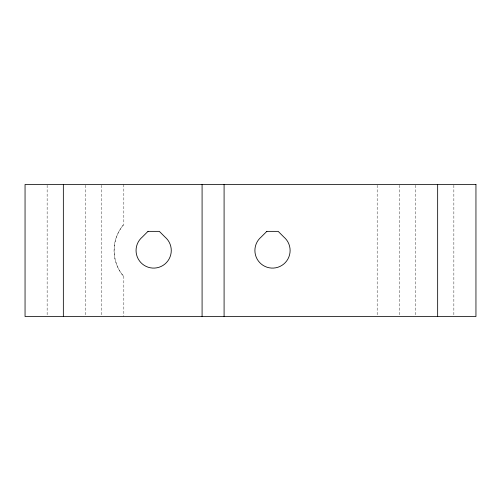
<?xml version="1.0" encoding="UTF-8"?>
<svg xmlns="http://www.w3.org/2000/svg" width="501" height="501" viewBox="0 0 501 501"><rect width="100%" height="100%" fill="white"/><g stroke="black" fill="none" stroke-linecap="round" stroke-linejoin="round"><path stroke-width="0.38" stroke-dasharray="2.5 1.88" d="M123.822 184.474L123.822 224.536C110.978 238.752 110.978 262.248 123.822 276.464L123.822 316.526M453.856 185.257L453.856 315.743M415.561 185.257L415.561 315.743M399.272 185.257L399.272 315.743M377.178 185.257L377.178 316.526M101.728 185.257L101.728 315.743M85.439 185.257L85.439 315.743M47.144 185.257L47.144 316.526M123.321 275.963A39.617 39.617 0 0 1 123.321 225.037"/><path stroke-width="0.75" d="M437.655 184.474L437.655 316.526M224.091 184.474L224.091 316.526M202.085 184.474L202.085 316.526M63.345 184.474L63.345 316.526M148.008 231.356L142.347 237.011A17.604 17.604 0 0 0 140.856 262.58A17.604 17.604 0 0 0 166.47 262.58A17.604 17.604 0 0 0 164.979 237.011L159.324 231.356L148.008 231.356M266.851 231.356L261.19 237.011A17.604 17.604 0 0 0 259.7 262.58A17.604 17.604 0 0 0 285.313 262.58A17.604 17.604 0 0 0 283.823 237.011L278.168 231.356L266.851 231.356M475.95 184.474L25.05 184.474L25.05 316.526L475.95 316.526L475.95 184.474"/></g></svg>
